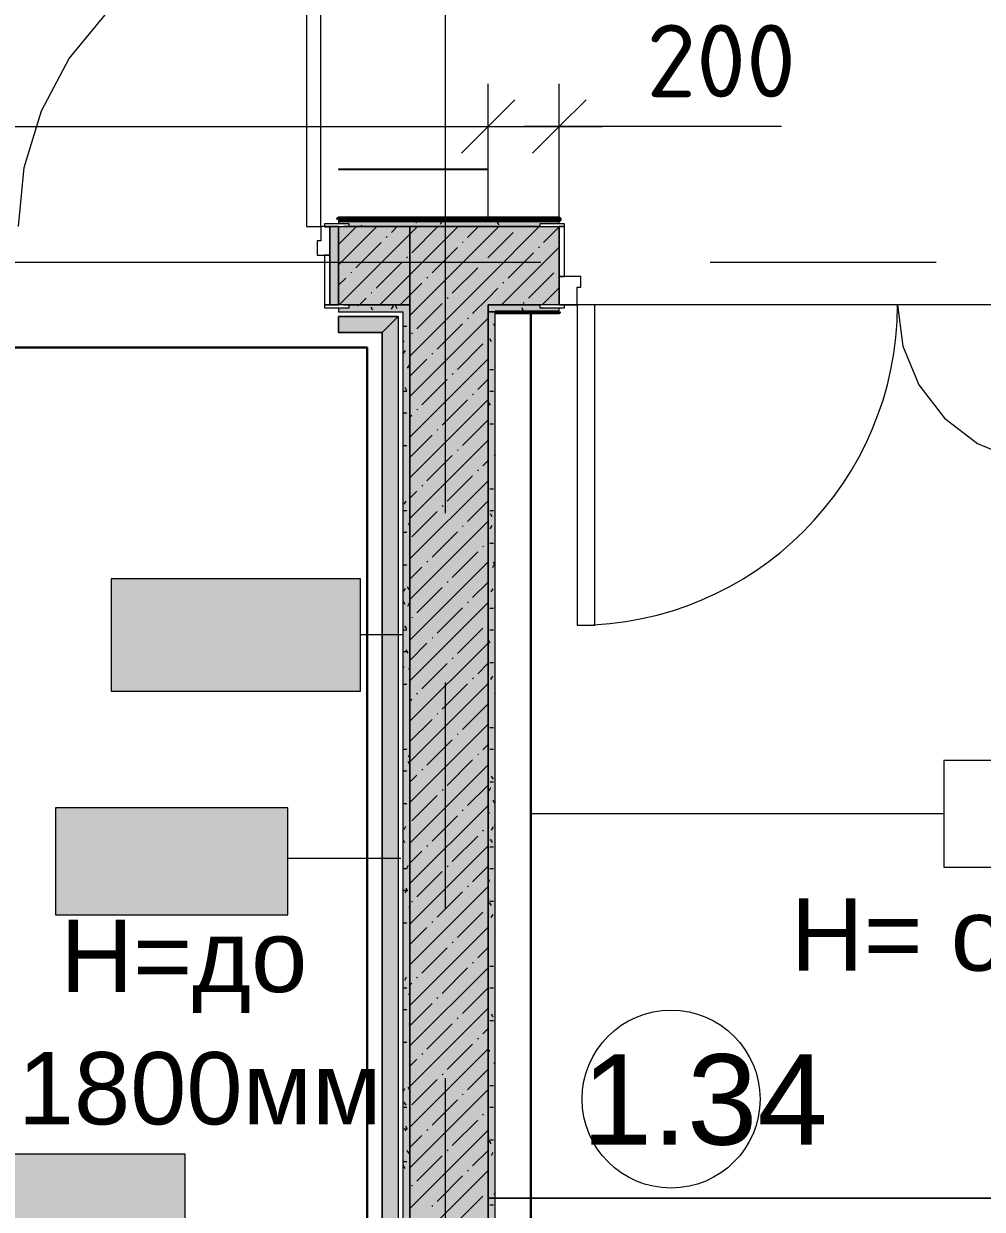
# Model space of a CAD drawing. Header units: millimetres. Extents: x -3817 to 677485, y -22715 to 103890.
# Drawn here: x 71018 to 73712, y 7050 to 10381 of the extents above; entities that cross this region are included whole.
import ezdxf

# ---------------------------------------------------------------- set-up
doc = ezdxf.new("R2010")
doc.units = ezdxf.units.MM
doc.layers.add('PDF _Геометрия', color=7, linetype='Continuous', true_color=0x1d1d1d)
doc.layers.add('PDF _Сплошная заливка', color=7, linetype='Continuous', true_color=0xffffff)
doc.layers.add('PDF _Текст', color=7, linetype='Continuous')
doc.styles.add('PDF GOST-Common', font='arial.ttf')
doc.styles.add('PDF ISOCPEUR', font='isocpeur.ttf')

msp = doc.modelspace()

# ---------------------------------------------------------------- hatches: boundary and pattern name
at = {"layer": 'PDF _Сплошная заливка', "transparency": 33554559}
h = msp.add_hatch(color=256, dxfattribs=at)
h.paths.add_polyline_path([(69633.3, 9811.3), (70923.3, 9811.3), (70923.3, 9819.4), (70953.3, 9819.4), (70953.3, 9831.4), (69603.3, 9831.4), (69603.3, 9819.4), (69633.3, 9819.4), (69633.3, 9811.8)], flags=0)
h.paths.add_polyline_path([(75703.3, 9811.3), (75702.3, 9831.4), (73973.3, 9831.4), (73973.3, 9819.4), (74028.3, 9819.4), (74028.3, 9811.3), (75627.5, 9811.3)], flags=0)
h.paths.add_polyline_path([(62268.2, 9811.3), (66123.3, 9811.5), (66123.3, 9819.4), (66153.3, 9819.4), (66153.3, 9831.4), (61793.3, 9831.4), (61793.3, 9811.3)], flags=0)
h.paths.add_polyline_path([(67133.3, 9811.3), (68473.3, 9811.8), (68473.3, 9819.4), (68503.3, 9819.4), (68503.3, 9831.4), (67103.3, 9831.4), (67103.3, 9819.4), (67133.3, 9819.4)], flags=0)
h.paths.add_polyline_path([(71933.3, 9811.3), (72468.3, 9811.3), (72468.3, 9819.4), (72523.3, 9819.4), (72523.3, 9831.4), (71903.3, 9831.4), (71903.3, 9819.4), (71933.3, 9819.4), (71933.3, 9812.3)], flags=0)
h = msp.add_hatch(color=256, dxfattribs=at)
h.paths.add_polyline_path([(69603.3, 9591.3), (70953.3, 9591.3), (70953.3, 9811.3), (69603.3, 9811.3)], flags=0)
h.paths.add_polyline_path([(67323.3, 9591.3), (68503.3, 9591.3), (68503.3, 9811.3), (67103.3, 9811.3), (67103.3, 9591.3), (67133.3, 9591.3)], flags=0)
h.paths.add_polyline_path([(72103.3, 9591.3), (72103.3, 9811.3), (71903.3, 9811.3), (71903.3, 9591.3), (71933.3, 9591.3)], flags=0)
h = msp.add_hatch(color=256, dxfattribs=at)
h.paths.add_polyline_path([(75723.3, 9591.3), (75943.3, 9591.3), (75943.3, 9811.3), (73973.3, 9811.3), (73973.3, 9591.3), (75627.5, 9591.3)], flags=0)
h.paths.add_polyline_path([(72323.3, 9591.3), (72523.3, 9591.3), (72523.3, 9811.3), (72323.3, 9811.3), (72323.3, 9641.3)], flags=0)
h = msp.add_hatch(color=256, dxfattribs=at)
h.paths.add_polyline_path([(71903.3, 9571.4), (72083.3, 9571.4), (72083.3, 9591.3), (71933.3, 9591.3), (71933.3, 9583.4), (71903.3, 9583.4)], flags=0)
h.paths.add_polyline_path([(70923.3, 9571.4), (70953.3, 9571.4), (70953.3, 9583.4), (70923.3, 9583.4), (70923.3, 9591.3), (70683.3, 9591.3), (70683.3, 9571.4)], flags=0)
h = msp.add_hatch(color=256, dxfattribs=at)
h.paths.add_polyline_path([(74028.3, 9571.4), (75703.3, 9571.4), (75703.3, 9591.3), (74028.3, 9590.7), (74028.3, 9583.4), (73973.3, 9583.4), (73973.3, 9571.4), (73993.3, 9571.4)], flags=0)
h.paths.add_polyline_path([(72323.3, 9571.4), (72523.3, 9571.4), (72523.3, 9583.4), (72468.3, 9585.2), (72468.3, 9591.3), (72323.3, 9591.3)], flags=0)
msp.add_hatch(color=256, dxfattribs=at).paths.add_polyline_path([(72323.3, 2031.3), (72343.3, 2031.3), (72343.3, 9571.4), (72323.3, 9571.4), (72323.3, 2146.7)])
at = {"layer": 'PDF _Сплошная заливка', "true_color": 0xd7cdc4, "transparency": 33554559}
msp.add_hatch(color=254, dxfattribs=at).paths.add_polyline_path([(72025.8, 9513.8), (72070.8, 9558.8), (71903.3, 9558.8), (71903.3, 9513.8), (71916.6, 9513.8)])

# ---------------------------------------------------------------- linework, layer by layer
at = {"layer": 'PDF _Геометрия', "color": 253, "lineweight": 9, "true_color": 0xaaaaaa}
for points in [[(71003.3, 9811.3), (71019.6, 9977.2), (71068, 10136.6), (71146.5, 10283.6), (71252.2, 10412.4), (71381, 10518.1), (71528, 10596.6), (71687.4, 10645), (71853.3, 10661.4)], [(72203.3, 9005.9), (72203.3, 10593.4)], [(70883.8, 9711.4), (72471.3, 9711.4)], [(72947.6, 9711.4), (73582.6, 9711.4)], [(72203.3, 7894.7), (72203.3, 8529.7)], [(72203.3, 5830.9), (72203.3, 7418.4)]]:
    msp.add_lwpolyline(points, dxfattribs=at)
at = {"layer": 'PDF _Геометрия', "color": 253, "lineweight": 13, "true_color": 0xaaaaaa}
for points in [[(71853.3, 10661.4), (71813.3, 10661.4), (71813.3, 9811.3), (71853.3, 9811.3)], [(71853.3, 9811.3), (71853.3, 9771.3), (71843.3, 9771.3), (71843.3, 9731.4), (71878.3, 9731.4), (71878.3, 9811.3)], [(71863.3, 9811.3), (71933.3, 9811.3), (71933.3, 9819.4), (71863.3, 9819.4)], [(71863.3, 9810.4), (71878.3, 9810.4), (71878.3, 9811.3), (71863.3, 9811.3)], [(71878.3, 9591.3), (71903.3, 9591.3), (71903.3, 9811.3), (71878.3, 9811.3)], [(72538.3, 9819.4), (72468.3, 9819.4), (72468.3, 9811.3), (72538.3, 9811.3)], [(72538.3, 9811.3), (72523.3, 9811.3), (72523.3, 9671.3), (72538.3, 9671.3)], [(71863.3, 9591.3), (71878.3, 9591.3), (71878.3, 9731.4), (71863.3, 9731.4)], [(72573.3, 9591.3), (72573.3, 9641.3), (72583.3, 9641.3), (72583.3, 9671.3), (72523.3, 9671.3), (72523.3, 9591.3)], [(71863.3, 9583.4), (71933.3, 9583.4), (71933.3, 9591.3), (71863.3, 9591.3)], [(72538.3, 9591.3), (72468.3, 9591.3), (72468.3, 9583.4), (72538.3, 9583.4)], [(72573.3, 8691.3), (72623.3, 8691.3), (72623.3, 9591.3), (72573.3, 9591.3)]]:
    msp.add_lwpolyline(points, close=True, dxfattribs=at)
at = {"layer": 'PDF _Геометрия', "color": 7, "lineweight": 9}
for points in [[(72323.3, 9832.4), (72323.3, 10092.2), (72323.3, 10212.2)], [(72523.3, 9819.4), (72523.3, 10092.2), (72523.3, 10212.2)], [(62883.3, 10092.2), (65500.8, 10092.2), (72323.3, 10092.2), (72643.3, 10092.2)], [(73147.2, 10092.2), (72668, 10092.2), (72423.3, 10092.2)], [(72343.3, 9571.4), (72323.3, 9571.4), (72343.3, 9571.4), (72523.3, 9571.4)], [(72070.8, 9558.8), (71903.3, 9558.8), (72070.8, 9558.8), (72070.8, 2440.3)], [(71903.3, 9558.8), (71903.3, 9513.8), (71903.3, 9558.8)], [(72025.8, 9513.8), (71903.3, 9513.8), (72025.8, 9513.8), (72025.8, 2485.3)], [(72083.3, 8663.7), (71964.5, 8663.7)], [(73603.3, 8161.4), (72443.3, 8161.4)], [(72077.8, 8035.6), (71760.5, 8035.6)]]:
    msp.add_lwpolyline(points, dxfattribs=at)
at = {"layer": 'PDF _Геометрия', "color": 7, "lineweight": 20}
for points in [[(72398.3, 10167.2), (72323.3, 10092.2), (72248.3, 10017.2)], [(72598.3, 10167.2), (72523.3, 10092.2), (72448.3, 10017.2)]]:
    msp.add_lwpolyline(points, dxfattribs=at)
at = {"layer": 'PDF _Геометрия', "color": 9, "lineweight": 9, "true_color": 0xc0c0c0}
for points in [[(71903.3, 9971.3), (72323.3, 9971.3), (72323.3, 9972.3), (71903.3, 9972.3)], [(71903.3, 9831.4), (72323.3, 9831.4), (72323.3, 9832.4), (71903.3, 9832.4)]]:
    msp.add_lwpolyline(points, close=True, dxfattribs=at)
at = {"layer": 'PDF _Геометрия', "color": 231, "lineweight": 70, "true_color": 0xff80c0}
msp.add_lwpolyline([(71903.3, 9831.4), (72523.3, 9831.4), (72523.3, 9832.4), (71903.3, 9832.4)], close=True, dxfattribs=at)
at = {"layer": 'PDF _Геометрия', "color": 9, "lineweight": 9, "true_color": 0xc0c0c0}
for points in [[(72523.3, 9819.4), (72523.3, 9831.4), (71903.3, 9831.4), (71903.3, 9819.4)], [(71933.3, 9811.3), (72468.3, 9811.3), (72323.3, 9811.3), (72103.3, 9811.3), (72103.3, 2426.9), (71803.3, 2426.9), (71803.3, 2414.3), (71803.3, 2351.8), (71803.3, 2031.3), (71878.3, 2031.3), (72103.3, 2031.3), (72103.3, 2051.3), (72103.3, 9591.3), (72083.3, 9591.3), (71916.6, 9591.3), (72103.3, 9591.3), (72103.3, 9811.3), (71916.6, 9811.3)], [(71903.3, 9811.3), (71903.3, 9591.3)], [(72523.3, 9591.3), (72523.3, 9811.3)], [(71903.3, 9583.4), (71903.3, 9571.4), (72083.3, 9571.4), (72083.3, 2051.3), (71878.3, 2051.3), (71878.3, 2351.8), (72103.3, 2351.8), (72103.3, 2031.3), (71803.3, 2031.3), (71803.3, 1811.3), (71803.3, 1863.3)], [(72523.3, 1811.3), (72523.3, 2031.3), (72323.3, 2031.3), (72323.3, 9591.3), (72468.3, 9591.3), (72323.3, 9591.3), (72323.3, 9571.4), (72323.3, 2031.3), (72343.3, 2031.3), (72523.3, 2031.3), (72523.3, 2051.3)], [(72344.7, 2051.3), (72343.3, 2051.3), (72343.3, 9570.4)], [(72523.3, 9571.4), (72523.3, 9583.4)]]:
    msp.add_lwpolyline(points, dxfattribs=at)
at = {"layer": 'PDF _Геометрия', "color": 253, "lineweight": 9, "true_color": 0x9b9b9b}
for points in [[(72125.5, 9830.1), (72120.5, 9821.4)], [(72312.3, 9827.4), (72310.1, 9831.4)], [(71969.7, 9811.3), (71967.2, 9815.7)], [(71974.2, 9811.9), (71973.9, 9811.3)], [(72193.5, 9826), (72188.5, 9817.3)], [(72354, 9816.3), (72349, 9825)], [(71958, 9587.7), (71955.9, 9591.3)], [(71962.7, 9592.3), (71972.8, 9592.3)], [(71999.7, 9576.5), (71994.6, 9585.2)], [(72056.4, 9588.5), (72051.3, 9579.7)], [(72054.1, 9592.3), (72064.2, 9592.3)], [(72067.7, 9580.6), (72062.7, 9589.3)], [(72328.5, 9592.3), (72338.5, 9592.3)], [(72339.6, 9591.3), (72338.7, 9589.8)], [(72389.4, 9592.3), (72399.5, 9592.3)], [(72423.1, 9574.6), (72418.1, 9583.3)], [(72460.2, 9571.4), (72459.7, 9572.2)], [(72506.2, 9575.1), (72504, 9571.4)], [(72084.6, 9531.4), (72094.7, 9531.4)], [(72343.3, 9530), (72338.9, 9537.6)], [(72332.8, 9487.3), (72327.7, 9496)], [(72087, 9486.2), (72083.3, 9492.7)], [(72089.8, 9463.5), (72084.8, 9454.8)], [(72101, 9421.9), (72096, 9413.2)], [(72328.5, 9409.4), (72338.5, 9409.4)], [(72343.3, 9414.8), (72341.7, 9412.1)], [(72325.7, 9377.6), (72323.3, 9381.8)], [(72084.6, 9348.5), (72094.7, 9348.5)], [(72095.2, 9350.1), (72090.2, 9358.8)], [(72328.5, 9348.5), (72338.5, 9348.5)], [(72329.8, 9309.6), (72324.7, 9318.3)], [(72084.6, 9287.5), (72094.7, 9287.5)], [(72323.3, 9258.3), (72323.3, 9258.3)], [(72328.5, 9257), (72338.5, 9257)], [(72084.6, 9196.1), (72094.7, 9196.1)], [(72343.3, 9171), (72340.6, 9166.4)], [(72084.6, 9149.8), (72083.3, 9147.4)], [(72328.5, 9074.2), (72338.5, 9074.2)], [(72091.7, 9040.1), (72086.7, 9031.4)], [(72084.6, 9013.2), (72094.7, 9013.2)], [(72328.5, 9013.2), (72338.5, 9013.2)], [(72335, 8995.8), (72329.9, 9004.5)], [(72103.3, 8970.4), (72099.4, 8977)], [(72333.4, 8971), (72328.3, 8962.3)], [(72084.6, 8952.2), (72094.7, 8952.2)], [(72328.5, 8921.7), (72338.5, 8921.7)], [(72343.1, 8859.7), (72338.1, 8868.4)], [(72084.6, 8860.8), (72094.7, 8860.8)], [(72340.4, 8861.3), (72335.4, 8852.6)], [(72101.5, 8790.6), (72096.4, 8799.3)], [(72090.6, 8794.4), (72085.6, 8785.7)], [(72336.4, 8793.3), (72331.3, 8784.6)], [(72090.3, 8749), (72085.3, 8757.7)], [(72101.8, 8752.7), (72096.8, 8744)], [(72328.5, 8738.9), (72338.5, 8738.9)], [(72343.3, 8744.3), (72342.5, 8742.9)], [(72084.6, 8677.9), (72094.7, 8677.9)], [(72094.4, 8680.9), (72089.4, 8689.6)], [(72328.5, 8677.9), (72338.5, 8677.9)], [(72329, 8640.4), (72323.9, 8649.1)], [(72084.6, 8617), (72094.7, 8617)], [(72098.5, 8612.9), (72093.4, 8621.6)], [(72087.3, 8571.3), (72083.3, 8578.3)], [(72103.3, 8572.4), (72099.7, 8566.3)], [(72328.5, 8586.5), (72338.5, 8586.5)], [(72335.3, 8547.5), (72330.2, 8538.8)], [(72084.6, 8525.5), (72094.7, 8525.5)], [(72343.3, 8500.4), (72341.4, 8497.2)], [(72328.5, 8403.6), (72338.5, 8403.6)], [(72084.3, 8393.6), (72083.3, 8395.4)], [(72084.6, 8342.6), (72094.7, 8342.6)], [(72328.5, 8342.6), (72338.5, 8342.6)], [(72103.3, 8328.6), (72098.6, 8320.6)], [(72103.3, 8299.8), (72098.6, 8307.8)], [(72084.6, 8281.7), (72094.7, 8281.7)], [(72338.2, 8258.6), (72333.2, 8267.3)], [(72330.1, 8233.8), (72325.1, 8225.1)], [(72328.5, 8251.2), (72338.5, 8251.2)], [(72342.3, 8190.5), (72337.3, 8199.3)], [(72084.6, 8190.2), (72094.7, 8190.2)], [(72326, 8165.7), (72323.3, 8161)], [(72343.3, 8128), (72341.4, 8131.2)], [(72091.4, 8125.2), (72086.4, 8116.5)], [(72337.2, 8124.1), (72332.1, 8115.4)], [(72089.5, 8079.8), (72084.5, 8088.5)], [(72328.5, 8068.3), (72338.5, 8068.3)], [(72335.2, 8080.9), (72330.2, 8089.6)], [(72324.1, 8039.2), (72323.3, 8040.7)], [(72084.6, 8007.3), (72094.7, 8007.3)], [(72098.5, 8015.5), (72093.5, 8006.8)], [(72328.5, 8007.3), (72338.5, 8007.3)], [(72328.2, 7971.2), (72323.3, 7979.7)], [(72084.6, 7946.4), (72094.7, 7946.4)], [(72094.4, 7947.5), (72089.4, 7938.8)], [(72097.7, 7943.7), (72092.6, 7952.4)], [(72103.3, 7901.9), (72100.5, 7897.1)], [(72324.9, 7920), (72323.3, 7917.1)], [(72332.3, 7903.2), (72327.2, 7911.9)], [(72328.5, 7915.9), (72338.5, 7915.9)], [(72336.1, 7878.4), (72331, 7869.7)], [(72084.6, 7855), (72094.7, 7855)], [(72343.3, 7829.9), (72342.2, 7828)], [(72328.5, 7733), (72338.5, 7733)], [(72083.5, 7724.4), (72083.3, 7724.8)], [(72093.3, 7701.8), (72088.3, 7693)], [(72084.6, 7672.1), (72094.7, 7672.1)], [(72328.5, 7672.1), (72338.5, 7672.1)], [(72103.3, 7658), (72099.4, 7651.4)], [(72084.6, 7611.1), (72094.7, 7611.1)], [(72337.4, 7589.4), (72332.4, 7598.1)], [(72103.3, 7568.3), (72101.9, 7570.6)], [(72328.5, 7580.6), (72338.5, 7580.6)], [(72084.6, 7519.7), (72094.7, 7519.7)], [(72326.8, 7496.6), (72323.3, 7490.4)], [(72343.3, 7457.4), (72340.6, 7462.1)], [(72328.5, 7397.7), (72338.5, 7397.7)], [(72088.1, 7388), (72083.3, 7379.5)], [(72103.3, 7385.4), (72098.9, 7392.9)], [(72323.3, 7370.1), (72323.3, 7370.1)], [(72084.6, 7336.8), (72094.7, 7336.8)], [(72092.8, 7342.6), (72087.8, 7351.3)], [(72328.5, 7336.8), (72338.5, 7336.8)], [(72084.1, 7320), (72083.3, 7318.6)], [(72084.6, 7275.8), (72094.7, 7275.8)], [(72095.2, 7278.3), (72090.2, 7269.6)], [(72096.9, 7274.5), (72091.8, 7283.3)], [(72325.7, 7250.8), (72323.3, 7246.6)], [(72331.5, 7234), (72326.4, 7242.7)], [(72328.5, 7245.4), (72338.5, 7245.4)], [(72101, 7206.5), (72095.9, 7215.2)], [(72336.9, 7209.2), (72331.8, 7200.5)], [(72084.6, 7184.4), (72094.7, 7184.4)], [(72089.8, 7164.9), (72084.8, 7173.6)], [(72343.3, 7098.3), (72338.9, 7090.8)], [(72328.5, 7062.5), (72338.5, 7062.5)]]:
    msp.add_lwpolyline(points, dxfattribs=at)
at = {"layer": 'PDF _Геометрия', "lineweight": 9}
for points in [[(71903.3, 9703.8), (72010.8, 9811.3)], [(71903.3, 9760.8), (71953.8, 9811.3)], [(71904.9, 9591.3), (72103.3, 9789.7), (72124.9, 9811.3)], [(72018.9, 9591.3), (72103.3, 9675.7), (72238.9, 9811.3)], [(72051.5, 9795), (72067.9, 9811.3)], [(72103.3, 9561.6), (72323.3, 9781.6), (72353, 9811.3)], [(72103.3, 9447.6), (72323.3, 9667.6), (72467, 9811.3)], [(72108.5, 9738), (72179.8, 9809.3)], [(72265.4, 9780.7), (72296, 9811.3)], [(72322.4, 9723.7), (72323.3, 9724.6), (72393.7, 9795)], [(72407.9, 9809.3), (72410, 9811.3)], [(72479.2, 9766.5), (72523.3, 9810.5)], [(71951.7, 9695.2), (72023, 9766.5)], [(72037.3, 9780.7), (72039.6, 9783.1)], [(72251.1, 9766.5), (72253.5, 9768.9)], [(72165.6, 9681), (72236.9, 9752.2)], [(72361.1, 9591.3), (72523.3, 9753.5)], [(72379.4, 9666.7), (72450.7, 9738)], [(72465, 9752.2), (72467.3, 9754.6)], [(72008.8, 9638.2), (72080, 9709.5)], [(72094.3, 9723.7), (72096.7, 9726.1)], [(72222.6, 9623.9), (72293.9, 9695.2)], [(72308.1, 9709.5), (72310.5, 9711.8)], [(72522, 9695.2), (72523.3, 9696.5)], [(71903.3, 9646.7), (71923.2, 9666.7)], [(71937.5, 9681), (71939.8, 9683.3)], [(72151.3, 9666.7), (72153.7, 9669.1)], [(72436.4, 9609.7), (72507.7, 9681)], [(72076, 9591.3), (72103.3, 9618.6), (72137.1, 9652.4)], [(72279.6, 9566.9), (72323.3, 9610.5), (72350.9, 9638.2)], [(72365.2, 9652.4), (72367.5, 9654.8)], [(72475.1, 9591.3), (72523.3, 9639.5)], [(71961.9, 9591.3), (71980.2, 9609.7)], [(71994.5, 9623.9), (71996.9, 9626.3)], [(72122.8, 9524.1), (72194.1, 9595.4)], [(72208.3, 9609.7), (72210.7, 9612)], [(72422.2, 9595.4), (72424.6, 9597.8)], [(72103.3, 9333.5), (72323.3, 9553.5)], [(72179.8, 9467.1), (72251.1, 9538.4)], [(72265.4, 9552.7), (72267.7, 9555)], [(72108.5, 9509.9), (72110.9, 9512.3)], [(72322.4, 9495.6), (72323.3, 9496.5)], [(72236.9, 9410.1), (72308.1, 9481.4)], [(72103.3, 9219.5), (72323.3, 9439.5)], [(72103.3, 9390.5), (72151.3, 9438.6)], [(72165.6, 9452.9), (72167.9, 9455.2)], [(72222.6, 9395.8), (72225, 9398.2)], [(72137.1, 9310.3), (72208.3, 9381.6)], [(72293.9, 9353.1), (72323.3, 9382.4)], [(72279.6, 9338.8), (72282, 9341.2)], [(72103.3, 9105.4), (72323.3, 9325.4)], [(72122.8, 9296), (72125.2, 9298.4)], [(72194.1, 9253.3), (72265.4, 9324.6)], [(72103.3, 9276.5), (72108.5, 9281.8)], [(72251.1, 9196.2), (72322.4, 9267.5)], [(72179.8, 9239), (72182.2, 9241.4)], [(72103.3, 9162.4), (72165.6, 9224.8)], [(72103.3, 8991.4), (72323.3, 9211.4)], [(72151.3, 9096.5), (72222.6, 9167.7)], [(72236.9, 9182), (72239.2, 9184.4)], [(72308.1, 9139.2), (72323.3, 9154.3)], [(72103.3, 8877.3), (72323.3, 9097.3)], [(72208.3, 9039.4), (72279.6, 9110.7)], [(72293.9, 9125), (72296.2, 9127.3)], [(72103.3, 9048.4), (72122.8, 9067.9)], [(72137.1, 9082.2), (72139.4, 9084.6)], [(72265.4, 8982.4), (72323.3, 9040.3)], [(72108.5, 8939.6), (72179.8, 9010.9)], [(72194.1, 9025.2), (72196.5, 9027.5)], [(72103.3, 8763.3), (72323.3, 8983.3)], [(72251.1, 8968.1), (72253.5, 8970.5)], [(72165.6, 8882.6), (72236.9, 8953.9)], [(72222.6, 8825.6), (72293.9, 8896.9)], [(72308.1, 8911.1), (72310.5, 8913.5)], [(72322.4, 8925.4), (72323.3, 8926.3)], [(72103.3, 8649.2), (72323.3, 8869.2)], [(72151.3, 8868.4), (72153.7, 8870.7)], [(72103.3, 8820.3), (72137.1, 8854.1)], [(72122.8, 8725.8), (72194.1, 8797.1)], [(72208.3, 8811.3), (72210.7, 8813.7)], [(72279.6, 8768.6), (72323.3, 8812.2)], [(72103.3, 8535.2), (72323.3, 8755.2)], [(72179.8, 8668.8), (72251.1, 8740)], [(72265.4, 8754.3), (72267.7, 8756.7)], [(72108.5, 8711.5), (72110.9, 8713.9)], [(72322.4, 8697.3), (72323.3, 8698.2)], [(72236.9, 8611.7), (72308.1, 8683)], [(72103.3, 8421.1), (72323.3, 8641.1)], [(72103.3, 8592.2), (72151.3, 8640.3)], [(72165.6, 8654.5), (72167.9, 8656.9)], [(72222.6, 8597.5), (72225, 8599.9)], [(72137.1, 8512), (72208.3, 8583.2)], [(72293.9, 8554.7), (72323.3, 8584.1)], [(72279.6, 8540.5), (72282, 8542.8)], [(72103.3, 8307.1), (72323.3, 8527.1)], [(72122.8, 8497.7), (72125.2, 8500.1)], [(72194.1, 8454.9), (72265.4, 8526.2)], [(72103.3, 8478.2), (72108.5, 8483.4)], [(72251.1, 8397.9), (72322.4, 8469.2)], [(72179.8, 8440.7), (72182.2, 8443)], [(72103.3, 8364.1), (72165.6, 8426.4)], [(72103.3, 8193), (72323.3, 8413)], [(72151.3, 8298.1), (72222.6, 8369.4)], [(72236.9, 8383.6), (72239.2, 8386)], [(72293.9, 8326.6), (72296.2, 8329)], [(72308.1, 8340.9), (72323.3, 8356)], [(72103.3, 8079), (72323.3, 8299)], [(72208.3, 8241.1), (72279.6, 8312.4)], [(72103.3, 8250.1), (72122.8, 8269.6)], [(72137.1, 8283.9), (72139.4, 8286.2)], [(72194.1, 8226.8), (72196.5, 8229.2)], [(72265.4, 8184.1), (72323.3, 8242)], [(72108.5, 8141.3), (72179.8, 8212.6)], [(72103.3, 7964.9), (72323.3, 8184.9)], [(72251.1, 8169.8), (72253.5, 8172.2)], [(72165.6, 8084.3), (72236.9, 8155.5)], [(72222.6, 8027.2), (72293.9, 8098.5)], [(72308.1, 8112.8), (72310.5, 8115.1)], [(72322.4, 8127), (72323.3, 8127.9)], [(72103.3, 7850.9), (72323.3, 8070.9)], [(72151.3, 8070), (72153.7, 8072.4)], [(72103.3, 8022), (72137.1, 8055.8)], [(72122.8, 7927.4), (72194.1, 7998.7)], [(72208.3, 8013), (72210.7, 8015.4)], [(72279.6, 7970.2), (72323.3, 8013.9)], [(72103.3, 7736.8), (72323.3, 7956.8)], [(72179.8, 7870.4), (72251.1, 7941.7)], [(72265.4, 7956), (72267.7, 7958.3)], [(72108.5, 7913.2), (72110.9, 7915.6)], [(72322.4, 7898.9), (72323.3, 7899.8)], [(72236.9, 7813.4), (72308.1, 7884.7)], [(72103.3, 7622.8), (72323.3, 7842.8)], [(72103.3, 7793.9), (72151.3, 7841.9)], [(72165.6, 7856.2), (72167.9, 7858.5)], [(72222.6, 7799.1), (72225, 7801.5)], [(72137.1, 7713.6), (72208.3, 7784.9)], [(72293.9, 7756.4), (72323.3, 7785.8)], [(72279.6, 7742.1), (72282, 7744.5)], [(72103.3, 7508.7), (72323.3, 7728.7)], [(72122.8, 7699.3), (72125.2, 7701.7)], [(72194.1, 7656.6), (72265.4, 7727.9)], [(72103.3, 7679.8), (72108.5, 7685.1)], [(72251.1, 7599.6), (72322.4, 7670.8)], [(72179.8, 7642.3), (72182.2, 7644.7)], [(72103.3, 7565.8), (72165.6, 7628.1)], [(72103.3, 7394.7), (72323.3, 7614.7)], [(72151.3, 7499.8), (72222.6, 7571)], [(72236.9, 7585.3), (72239.2, 7587.7)], [(72293.9, 7528.3), (72296.2, 7530.6)], [(72308.1, 7542.5), (72323.3, 7557.7)], [(72103.3, 7280.6), (72323.3, 7500.6)], [(72208.3, 7442.7), (72279.6, 7514)], [(72103.3, 7451.7), (72122.8, 7471.3)], [(72137.1, 7485.5), (72139.4, 7487.9)], [(72194.1, 7428.5), (72196.5, 7430.9)], [(72265.4, 7385.7), (72323.3, 7443.6)], [(72108.5, 7342.9), (72179.8, 7414.2)], [(72103.3, 7166.6), (72323.3, 7386.6)], [(72251.1, 7371.5), (72253.5, 7373.8)], [(72165.6, 7285.9), (72236.9, 7357.2)], [(72322.4, 7328.7), (72323.3, 7329.6)], [(72222.6, 7228.9), (72293.9, 7300.2)], [(72308.1, 7314.4), (72310.5, 7316.8)], [(72103.3, 7052.5), (72323.3, 7272.5)], [(72151.3, 7271.7), (72153.7, 7274)], [(72103.3, 7223.6), (72137.1, 7257.4)], [(72122.8, 7129.1), (72194.1, 7200.4)], [(72208.3, 7214.6), (72210.7, 7217)], [(72279.6, 7171.9), (72323.3, 7215.5)], [(72103.3, 6938.5), (72323.3, 7158.5)], [(72179.8, 7072.1), (72251.1, 7143.4)], [(72265.4, 7157.6), (72267.7, 7160)], [(72108.5, 7114.8), (72110.9, 7117.2)], [(72322.4, 7100.6), (72323.3, 7101.5)], [(72236.9, 7015.1), (72308.1, 7086.3)], [(72165.6, 7057.8), (72167.9, 7060.2)]]:
    msp.add_lwpolyline(points, dxfattribs=at)
at = {"layer": 'PDF _Геометрия', "color": 253, "lineweight": 9, "true_color": 0xaaaaaa}
for points in [[(73873.3, 7081.1), (73873.3, 7431.3), (75723.3, 7431.3), (75723.3, 9591.3), (72323.3, 9591.3), (72323.3, 7081.1)], [(73873.3, 3481.1), (73873.3, 7081.1), (72323.3, 7081.1), (72323.3, 3481.1)]]:
    msp.add_lwpolyline(points, close=True, dxfattribs=at)
at = {"layer": 'PDF _Геометрия', "color": 5, "lineweight": 53}
msp.add_lwpolyline([(72343.3, 9570.4), (72523.3, 9570.4), (72523.3, 9571.4)], dxfattribs=at)
at = {"layer": 'PDF _Геометрия', "color": 5, "lineweight": 9}
msp.add_lwpolyline([(72523.3, 9571.4), (72343.3, 9571.4), (72343.3, 9570.4)], dxfattribs=at)
at = {"layer": 'PDF _Геометрия', "color": 231, "lineweight": 30, "true_color": 0xff80c0}
for points in [[(72443.3, 9570.4), (72443.3, 2161.3), (75223.3, 2161.3), (75223.3, 2446.3), (75603.3, 2446.3), (75603.3, 9570.4)], [(71983.3, 2471.4), (71983.3, 9471.3), (70783.3, 9471.3), (70783.3, 5551.3), (69508.3, 5551.3), (69508.3, 2151.4), (70892.8, 2151.4)]]:
    msp.add_lwpolyline(points, dxfattribs=at)
at = {"layer": 'PDF _Геометрия', "color": 253, "lineweight": 9, "true_color": 0xaaaaaa}
msp.add_lwpolyline([(72573.3, 8691.3, 0.414213), (73473.3, 9591.3), (73488.6, 9474.9), (73533.6, 9366.4), (73605.1, 9273.2), (73698.3, 9201.6), (73806.8, 9156.7), (73923.3, 9141.3)], format="xyb", dxfattribs=at)
at = {"layer": 'PDF _Геометрия', "color": 7, "lineweight": 9}
for points in [[(72025.8, 2485.3), (72025.8, 9513.8), (72070.8, 9558.8), (72070.8, 2440.3), (71790.8, 2440.3), (72070.8, 2440.3), (72025.8, 2485.3), (71745.8, 2485.3)], [(71964.5, 8821.2), (71264.5, 8821.2), (71264.5, 8505.6), (71964.5, 8505.6)], [(74256.4, 8311.3), (73603.3, 8311.3), (73603.3, 8011.4), (74256.4, 8011.4)], [(71760.5, 8177.5), (71107.4, 8177.5), (71107.4, 7877.5), (71760.5, 7877.5)], [(71472.3, 7204.7), (70772.3, 7204.7), (70772.3, 6889), (71472.3, 6889)]]:
    msp.add_lwpolyline(points, close=True, dxfattribs=at)
msp.add_circle((72837.3, 7359.5), 250, dxfattribs=at)
msp.add_circle((72837.3, 7359.5), 250, dxfattribs=at)
at = {"layer": 'PDF _Сплошная заливка', "lineweight": 35, "transparency": 33554559}
for points in [[(71903.3, 9591.3), (71903.3, 9811.3), (71878.3, 9591.3), (71878.3, 9811.3)], [(72323.3, 1811.3), (72323.3, 9811.3), (72103.3, 1811.3), (72103.3, 9811.3)], [(72103.3, 2051.3), (72103.3, 9591.3), (72083.3, 2051.3), (72083.3, 9591.3)]]:
    msp.add_solid(points, dxfattribs=at)
at = {"layer": 'PDF _Сплошная заливка', "color": 5, "lineweight": 35, "transparency": 33554559}
msp.add_solid([(72523.3, 9570.4), (72523.3, 9571.4), (72343.3, 9570.4)], dxfattribs=at)
at = {"layer": 'PDF _Сплошная заливка', "color": 254, "lineweight": 35, "true_color": 0xd7cdc4, "transparency": 33554559}
msp.add_solid([(72070.8, 2440.3), (72070.8, 9558.8), (72025.8, 2485.3), (72025.8, 9513.8)], dxfattribs=at)
at = {"layer": 'PDF _Сплошная заливка', "lineweight": 9, "transparency": 33554559}
for points in [[(71964.5, 8821.2), (71264.5, 8821.2), (71964.5, 8505.6), (71264.5, 8505.6)], [(71760.5, 8177.5), (71107.4, 8177.5), (71760.5, 7877.5), (71107.4, 7877.5)], [(71472.3, 7204.7), (70772.3, 7204.7), (71472.3, 6889), (70772.3, 6889)]]:
    msp.add_solid(points, dxfattribs=at)

# ---------------------------------------------------------------- texts
at = {"layer": 'PDF _Текст', "insert": (72768, 10277), "char_height": 204.64, "attachment_point": 4, "style": 'PDF ISOCPEUR'}
msp.add_mtext('200', dxfattribs=at)
at = {"layer": 'PDF _Текст', "color": 250, "true_color": 0x3c3c3c, "attachment_point": 4, "style": 'PDF GOST-Common'}
for s, insert, char_height in [('Н= от 1000мм', (73173.3, 7820.6), 203.2), ('Н=до', (71121, 7732.4), 203.2), ('1800мм', (71001.9, 7388.5), 203.2), ('1.34', (72586.4, 7356.7), 254)]:
    msp.add_mtext(s, dxfattribs=dict(at, insert=insert, char_height=char_height))

doc.saveas('drawing.dxf')
